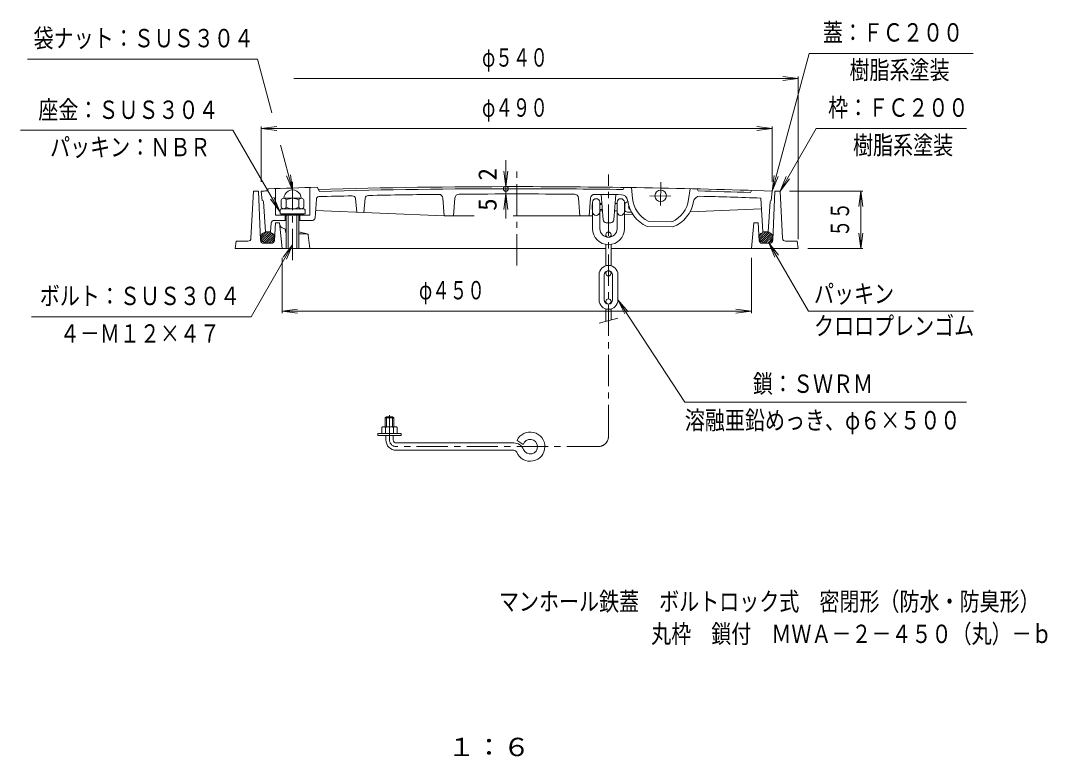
# Model space of a CAD drawing. Units: millimetres, scale not verified. Extents: x -589 to 461, y -3427 to 845.
# Drawn here: x -534 to 451, y -801 to -95 of the extents above; entities that cross this region are included whole.
import ezdxf
from ezdxf.enums import TextEntityAlignment as Align

# ---------------------------------------------------------------- set-up
doc = ezdxf.new("R2010")
doc.units = ezdxf.units.MM
doc.header["$LTSCALE"] = 6
doc.header["$PDMODE"] = 32
doc.header["$PDSIZE"] = 4.8
doc.linetypes.add('CHAIN1', pattern=[8, 5, -1, 1, -1])
doc.linetypes.add('CHAIN2', pattern=[12, 9, -1, 1, -1])
for name, color, linetype, lineweight in [('0-0_通り芯', 3, 'Continuous', 18), ('0-1_躯体', 2, 'Continuous', 18), ('0-2_仕上', 3, 'Continuous', 18), ('0-3_建具', 4, 'Continuous', 18), ('0-4_その他', 7, 'Continuous', 18), ('0-5_寸法', 7, 'Continuous', 18), ('0-6_ハッチ', 6, 'Continuous', 18)]:
    doc.layers.add(name, color=color, linetype=linetype, lineweight=lineweight)
doc.layers.add('F-4_F-4ﾚｲﾔ', color=2, linetype='Continuous')
doc.layers.add('F-5_F-5ﾚｲﾔ', color=6, linetype='Continuous')
doc.styles.add('ＭＳ ゴシック', font='')
doc.styles.get('ＭＳ ゴシック').set_extended_font_data('MS Gothic')

msp = doc.modelspace()

# ---------------------------------------------------------------- linework, layer by layer
at = {"layer": '0-0_通り芯', "linetype": 'CHAIN1'}
for p, q in [((-57.712, -330.141), (-57.712, -237.164)), ((-272.712, -324.991), (-272.712, -250.066))]:
    msp.add_line(p, q, dxfattribs=at)
at = {"layer": '0-0_通り芯'}
for p, q in [((-256.212, -281.871), (-256.212, -255.396)), ((-249.212, -255.201), (-246.938, -259.141)), ((45.441, -255.342), (44.401, -257.327)), ((52.44, -255.449), (53.401, -265.914)), ((80.105, -272.729), (80.546, -250.365)), ((-302.713, -258.871), (-301.712, -267.871)), ((-296.212, -256.645), (-297.391, -258.686)), ((-289.212, -281.871), (-289.212, -256.41)), ((-204.212, -279.453), (-202.957, -265.756)), ((-128.44, -265.692), (-127.212, -282.582)), ((-118.212, -282.582), (-116.978, -265.512)), ((2.788, -282.582), (1.554, -265.512)), ((13.016, -265.692), (11.788, -282.582)), ((90.066, -263.637), (69.889, -263.239)), ((108.429, -256.554), (107.057, -266.971)), ((116.388, -258.748), (115.427, -256.723)), ((167.288, -258.199), (166.288, -260.168)), ((176.288, -265.498), (178.288, -297.871)), ((187.289, -258.871), (186.288, -267.871)), ((-301.648, -267.871), (-301.712, -267.871)), ((-300.65, -268.804), (-298.712, -297.871)), ((-251.057, -284.536), (-249.862, -266.49)), ((-212.449, -266.08), (-211.212, -279.168)), ((185.226, -268.804), (183.288, -297.871)), ((186.223, -267.871), (186.288, -267.871)), ((-289.212, -281.871), (-278.712, -281.871)), ((-279.712, -286.871), (-279.712, -281.871)), ((-278.712, -281.871), (-278.712, -313.871)), ((-276.962, -281.871), (-276.962, -313.871)), ((-268.462, -281.871), (-268.462, -313.871)), ((-266.712, -281.871), (-256.212, -281.871)), ((-266.712, -281.871), (-266.712, -313.871)), ((-265.712, -286.871), (-265.712, -281.871)), ((-250.596, -277.568), (-127.212, -282.582)), ((-127.212, -282.582), (-98.618, -282.582)), ((-61.281, -282.582), (11.788, -282.582)), ((15.012, -282.451), (11.788, -282.582)), ((53.461, -280.888), (45.512, -281.211)), ((176.929, -275.871), (108.442, -278.654)), ((-293.206, -289.686), (-293.712, -297.871)), ((-278.712, -286.871), (-290.212, -286.871)), ((-253.552, -286.871), (-266.712, -286.871)), ((92.104, -293.182), (67.309, -292.694)), ((91.15, -288.163), (68.46, -287.715)), ((-298.712, -297.871), (-293.712, -297.871)), ((183.288, -297.871), (178.288, -297.871))]:
    msp.add_line(p, q, dxfattribs=at)
at = {"layer": '0-0_通り芯', "color": 2}
for p in [(-310.472, -263.871), (-305.212, -258.871)]:
    msp.add_line(p, (-310.212, -258.871), dxfattribs=at)
at = {"layer": '0-0_通り芯', "color": 7}
msp.add_line((-283.212, -275.771), (-262.211, -275.771), dxfattribs=at)
at = {"layer": '0-0_通り芯'}
msp.add_circle((80.288, -263.444), 5.5, dxfattribs=at)
for centre, radius, start, end in [((-57.712, -7254.582), 7002, 91.5672, 91.95197), ((-57.712, -7254.582), 7000, 90, 91.55833), ((-57.712, -7254.582), 7000, 87.99423, 90), ((-57.712, -7254.582), 7000, 91.96217, 92.00577), ((-247.368, -266.656), 2.5, 91.55933, 176.21153), ((-57.712, -7254.582), 6993, 91.29294, 91.55466), ((-57.712, -7254.582), 6998, 90, 91.54947), ((-215.436, -266.362), 3, 5.3996, 91.27962), ((-199.969, -266.03), 3, 91.16545, 174.76382), ((-57.712, -7254.582), 6993, 90.61255, 91.16614), ((-132.429, -265.982), 4, 4.15686, 90.62524), ((-112.989, -265.801), 4, 90.44287, 175.86552), ((-57.712, -7254.582), 6993, 90, 90.45316), ((-57.712, -7254.582), 6998, 89.16393, 90), ((-57.712, -7254.582), 6993, 89.54684, 90), ((-2.436, -265.801), 4, 4.13448, 89.55713), ((17.005, -265.982), 4, 89.37476, 175.84314), ((-57.712, -7254.582), 6993, 89.17738, 89.38745), ((42.6, -268.303), 6, 7.34624, 89.18161), ((117.755, -269.786), 6, 88.56093, 170.39212), ((-57.712, -7254.582), 6998, 88.1657, 88.57442), ((-57.712, -7254.582), 6993, 88.08241, 88.56096), ((-301.648, -268.871), 1, 3.81364, 90), ((80.288, -263.444), 32, 187.34615, 246.07216), ((80.288, -263.444), 27, 185.24681, 244.01979), ((80.288, -263.444), 27, 293.72066, 352.49307), ((80.288, -263.444), 32, 291.66861, 350.3922), ((186.223, -268.871), 1, 90, 176.18636), ((-253.552, -284.371), 2.5, 270, 356.21147), ((-290.212, -289.871), 3, 90, 176.46478)]:
    msp.add_arc(centre, radius, start, end, dxfattribs=at)
at = {"layer": '0-1_躯体'}
for p, q in [((-312.564, -304.027), (-310.213, -258.871)), ((-305.212, -258.871), (-310.213, -258.871)), ((-303.327, -305.991), (-305.212, -258.871)), ((187.903, -305.991), (189.788, -258.871)), ((189.788, -258.871), (194.789, -258.871)), ((197.14, -304.027), (194.789, -258.871)), ((-290.066, -306.025), (-289.212, -289.371)), ((-285.212, -289.371), (-289.212, -289.371)), ((-285.119, -290.279), (-285.212, -289.371)), ((-278.712, -295.211), (-281.228, -294.653)), ((169.788, -289.371), (167.288, -313.871)), ((169.788, -289.371), (173.788, -289.371)), ((174.642, -306.025), (173.788, -289.371)), ((-303.419, -303.688), (-297.675, -297.945)), ((-302.973, -305.364), (-295.56, -297.95)), ((-302.644, -300.791), (-300.987, -299.134)), ((-302.119, -306.63), (-293.861, -298.373)), ((-300.979, -307.612), (-292.451, -299.084)), ((-299.582, -308.337), (-291.298, -300.052)), ((-297.904, -308.78), (-290.426, -301.302)), ((-295.83, -308.827), (-289.953, -302.95)), ((-279.804, -295.796), (-278.712, -299.871)), ((-258.764, -299.637), (-266.712, -297.874)), ((-259.06, -299.871), (-266.712, -299.871)), ((-257.597, -300.942), (-256.212, -313.871)), ((174.603, -304.301), (181.034, -297.87)), ((174.691, -302.092), (178.393, -298.39)), ((175.21, -305.816), (182.974, -298.051)), ((176.197, -306.95), (184.569, -298.578)), ((177.389, -307.879), (185.895, -299.374)), ((178.873, -308.516), (186.961, -300.428)), ((180.661, -308.849), (187.723, -301.788)), ((182.934, -308.698), (187.998, -303.634)), ((-326.712, -306.871), (-327.712, -313.871)), ((-55.212, -313.871), (-327.712, -313.871)), ((-326.712, -306.871), (-315.56, -306.871)), ((-293.062, -308.871), (-300.329, -308.871)), ((-292.686, -307.804), (-290.544, -305.662)), ((-55.212, -313.871), (27.762, -313.871)), ((32.762, -313.871), (212.288, -313.871)), ((177.638, -308.871), (184.906, -308.871)), ((211.288, -306.871), (200.136, -306.871)), ((211.288, -306.871), (212.288, -313.871))]:
    msp.add_line(p, q, dxfattribs=at)
at = {"layer": '0-1_躯体', "linetype": 'CHAIN2'}
msp.add_line((-282.712, -313.871), (-285.212, -289.371), dxfattribs=at)
at = {"layer": '0-1_躯体'}
for centre, radius, start, end in [((-280.145, -289.772), 5, 185.82629, 257.48927), ((-281.253, -296.184), 1.5, 15.00046, 77.48996), ((-315.56, -303.871), 3, 270, 357.02007), ((-259.06, -301.371), 1.5, 6.1163, 90), ((-259.089, -301.102), 1.5, 6.1163, 77.49026), ((200.136, -303.871), 3, 182.97993, 270), ((-300.329, -305.871), 3, 182.29021, 270), ((-293.062, -305.871), 3, 270, 357.06404), ((177.638, -305.871), 3, 182.93596, 270), ((184.906, -305.871), 3, 270, 357.70979)]:
    msp.add_arc(centre, radius, start, end, dxfattribs=at)
for centre in [(-296.681, -303.371), (181.257, -303.371)]:
    msp.add_ellipse(centre, major_axis=(-6.751, 0), ratio=0.8147, dxfattribs=at)
at = {"layer": '0-2_仕上'}
for p, q in [((25.053, -286.331), (23.22, -262.05)), ((35.471, -286.331), (37.29, -262.228)), ((32.48, -289.105), (28.044, -289.105))]:
    msp.add_line(p, q, dxfattribs=at)
for centre, start, end in [((28.044, -286.105), 184.31636, 270), ((32.48, -286.105), 270, 355.68369)]:
    msp.add_arc(centre, 3, start, end, dxfattribs=at)
at = {"layer": '0-3_建具', "linetype": 'CHAIN1'}
for p, q in [((30.262, -493.692), (30.262, -243.007)), ((-179.738, -497.192), (-179.738, -473.647)), ((20.262, -503.692), (-173.238, -503.692))]:
    msp.add_line(p, q, dxfattribs=at)
at = {"layer": '0-3_建具', "color": 2}
for p, q in [((-264.211, -265.771), (-281.211, -265.771)), ((-283.662, -267.185), (-283.662, -274.357)), ((-278.711, -267.185), (-278.711, -274.357)), ((-266.711, -267.185), (-266.711, -274.357)), ((-261.761, -267.185), (-261.761, -274.357))]:
    msp.add_line(p, q, dxfattribs=at)
at = {"layer": '0-3_建具'}
for p, q in [((14.512, -271.605), (15.012, -271.105)), ((14.512, -271.605), (14.512, -276.605)), ((14.512, -271.605), (15.012, -271.605)), ((15.012, -269.605), (15.012, -294.855)), ((22.012, -269.605), (22.012, -294.855)), ((22.012, -270.605), (23.866, -270.605)), ((22.012, -271.605), (23.941, -271.605)), ((36.658, -270.605), (38.512, -270.605)), ((38.512, -269.605), (38.512, -294.855)), ((45.512, -269.605), (45.512, -294.855)), ((45.512, -270.605), (45.941, -270.605)), ((45.941, -270.605), (45.941, -277.605)), ((-284.712, -277.271), (-284.712, -280.571)), ((-284.712, -280.571), (-260.712, -280.571)), ((-262.211, -275.771), (-283.212, -275.771)), ((-260.712, -277.271), (-260.712, -280.571)), ((14.512, -276.605), (15.012, -277.105)), ((14.512, -276.605), (15.012, -276.605)), ((22.012, -276.605), (24.319, -276.605)), ((22.012, -277.605), (24.394, -277.605)), ((36.13, -277.605), (38.512, -277.605)), ((45.512, -277.605), (45.941, -277.605)), ((49.512, -279.105), (52.382, -279.105)), ((27.762, -300.605), (27.762, -302.717)), ((32.762, -300.605), (32.762, -302.717)), ((27.762, -309.899), (27.762, -330.459)), ((32.762, -309.899), (32.762, -330.459)), ((21.262, -339.105), (21.262, -363.105)), ((26.262, -339.105), (26.262, -363.105)), ((27.762, -337.605), (27.762, -335.983)), ((32.762, -337.605), (32.762, -335.983)), ((34.262, -339.105), (34.262, -363.105)), ((39.262, -339.105), (39.262, -363.105)), ((27.762, -364.605), (27.762, -366.227)), ((27.762, -383.775), (27.762, -371.751)), ((32.762, -364.605), (32.762, -366.227)), ((32.762, -382.435), (32.762, -371.751)), ((21.262, -385.516), (39.262, -380.693)), ((-182.738, -475.192), (-183.738, -476.192)), ((-175.738, -476.192), (-183.738, -476.192)), ((-183.738, -476.192), (-183.738, -484.692)), ((-176.738, -475.192), (-182.738, -475.192)), ((-182.738, -475.192), (-182.738, -484.692)), ((-175.738, -476.192), (-176.738, -475.192)), ((-176.738, -475.192), (-176.738, -484.692)), ((-175.738, -476.192), (-175.738, -484.692)), ((-187.238, -485.413), (-187.238, -491.192)), ((-185.362, -484.692), (-174.114, -484.692)), ((-183.485, -485.413), (-183.485, -491.192)), ((-175.991, -485.413), (-175.991, -491.192)), ((-172.238, -485.413), (-172.238, -491.192)), ((-168.488, -493.192), (-168.488, -491.192)), ((-190.988, -493.192), (-168.488, -493.192)), ((-183.238, -497.192), (-183.238, -493.192)), ((-176.238, -497.192), (-176.238, -493.192)), ((-173.238, -500.192), (-60.446, -500.192)), ((-51.466, -501.761), (-57.427, -497.776)), ((-173.238, -507.192), (-60.446, -507.192))]:
    msp.add_line(p, q, dxfattribs=at)
msp.add_lwpolyline([(-190.988, -493.192), (-190.988, -491.192), (-168.488, -491.192)], dxfattribs=at)
for centre in [(30.262, -300.605), (30.262, -337.605), (30.262, -364.605)]:
    msp.add_circle(centre, 2.5, dxfattribs=at)
at = {"layer": '0-3_建具', "color": 2}
for centre, radius, start, end in [((-281.186, -268.643), 2.873, 30.49951, 149.50049), ((-272.711, -279.203), 13.433, 63.46959, 116.53041), ((-264.236, -268.643), 2.873, 30.49951, 149.50049), ((-281.187, -272.899), 2.873, 210.49951, 329.50049), ((-272.712, -262.338), 13.433, 243.46959, 296.53041), ((-264.237, -272.899), 2.873, 210.49951, 329.50049)]:
    msp.add_arc(centre, radius, start, end, dxfattribs=at)
at = {"layer": '0-3_建具'}
for centre, radius, start, end in [((18.512, -269.605), 3.5, 0, 180), ((42.012, -269.605), 3.5, 0, 180), ((49.512, -274.105), 5, 90, 135.57204), ((52.012, -274.105), 2.5, 154.44537, 246.87256), ((-283.212, -277.271), 1.5, 90, 180), ((-262.211, -277.271), 1.5, 0, 90), ((18.512, -278.605), 3.5, 180, 0), ((42.012, -278.605), 3.5, 180, 0), ((49.512, -274.105), 5, 224.42796, 270), ((30.262, -294.855), 15.25, 180, 0), ((30.262, -294.855), 8.25, 180, 0), ((30.262, -339.105), 9, 0, 180), ((30.262, -339.105), 4, 0, 180), ((30.262, -363.105), 9, 180, 0), ((30.262, -363.105), 4, 180, 0), ((-185.362, -487.492), 2.8, 47.92557, 132.07463), ((-179.738, -494.781), 10.089, 68.19786, 111.80214), ((-174.114, -487.492), 2.8, 47.92572, 132.07428), ((-44.738, -503.692), 14, 202.47946, 155.00504), ((-173.238, -497.192), 10, 180, 270), ((-173.238, -497.192), 3, 180, 270), ((-60.446, -510.192), 10, 22.47954, 90), ((-44.738, -503.692), 7, 202.47919, 163.98383), ((-60.446, -510.192), 3, 22.48038, 90)]:
    msp.add_arc(centre, radius, start, end, dxfattribs=at)
at = {"layer": '0-3_建具', "linetype": 'CHAIN1'}
for centre, radius, start, end in [((-173.238, -497.192), 6.5, 180, 270), ((20.262, -493.692), 10, 270, 0)]:
    msp.add_arc(centre, radius, start, end, dxfattribs=at)
at = {"layer": '0-3_建具', "color": 2}
msp.add_ellipse((-272.711, -265.771), major_axis=(8.25, 0), ratio=0.9696, start_param=6.2831853, end_param=9.424778, dxfattribs=at)
at = {"layer": '0-4_その他'}
for p, q in [((-271.576, -150.871), (212.288, -150.871)), ((212.288, -150.871), (197.416, -148.913)), ((212.288, -150.871), (197.416, -152.829)), ((212.288, -304.871), (212.288, -149.071)), ((-302.713, -198.871), (-287.841, -196.913)), ((187.288, -198.871), (172.416, -196.913)), ((-302.713, -249.871), (-302.713, -197.071)), ((-302.713, -198.871), (187.288, -198.871)), ((-302.713, -198.871), (-287.841, -200.829)), ((187.288, -198.871), (172.416, -200.829)), ((187.288, -249.871), (187.288, -197.071)), ((-68.171, -254.59), (-70.129, -239.718)), ((-68.171, -254.59), (-66.213, -239.718)), ((-68.171, -261.59), (-70.129, -276.462)), ((-68.171, -261.59), (-66.213, -276.462)), ((203.788, -258.871), (274.088, -258.871)), ((272.288, -258.871), (270.33, -273.742)), ((272.288, -313.871), (272.288, -258.871)), ((272.288, -258.871), (274.246, -273.742)), ((272.288, -313.871), (270.33, -298.999)), ((272.288, -313.871), (274.246, -298.999)), ((221.288, -313.871), (274.088, -313.871)), ((-282.712, -322.871), (-282.712, -375.671)), ((167.288, -322.871), (167.288, -375.671)), ((39.262, -363.105), (49.069, -374.455)), ((39.262, -363.105), (45.797, -376.607)), ((-282.712, -373.871), (-267.84, -371.913)), ((-282.712, -373.871), (167.288, -373.871)), ((-282.712, -373.871), (-267.84, -375.829)), ((167.288, -373.871), (152.416, -371.913)), ((167.288, -373.871), (152.416, -375.829))]:
    msp.add_line(p, q, dxfattribs=at)
msp.add_lwpolyline([(-68.171, -285.208), (-68.171, -256.59), (-68.171, -229.086)], dxfattribs=at)
msp.add_point((-68.171, -256.59), dxfattribs=at)
at = {"layer": '0-5_寸法'}
for p, q in [((187.289, -258.871), (222.658, -126.871)), ((222.658, -126.871), (379.882, -126.871)), ((-306.397, -132.356), (-526.971, -132.356)), ((-292.599, -183.85), (-306.397, -132.356)), ((-329.821, -200.423), (-533.56, -200.423)), ((-284.78, -278.437), (-329.821, -200.423)), ((194.788, -258.871), (229.429, -198.871)), ((229.429, -198.871), (373.666, -198.871)), ((-284.057, -215.728), (-284.302, -214.815)), ((-272.712, -258.07), (-284.057, -215.728)), ((-272.712, -258.07), (-278.452, -244.212)), ((-272.712, -258.07), (-274.67, -243.198)), ((187.289, -258.871), (189.247, -243.999)), ((187.289, -258.871), (193.029, -245.012)), ((194.788, -258.871), (200.528, -245.012)), ((194.788, -258.871), (203.919, -246.97)), ((-284.78, -278.437), (-290.52, -264.578)), ((-284.78, -278.437), (-293.911, -266.536)), ((-272.712, -310.356), (-281.844, -322.256)), ((-272.712, -310.356), (-278.452, -324.214)), ((184.054, -308.29), (193.186, -320.19)), ((184.054, -308.29), (189.794, -322.148)), ((184.054, -308.29), (221.917, -373.871)), ((39.262, -363.105), (103.621, -460.983)), ((221.917, -373.871), (380.292, -373.871)), ((373.641, -460.982), (103.621, -460.983))]:
    msp.add_line(p, q, dxfattribs=at)
msp.add_lwpolyline([(-272.712, -310.356), (-312.549, -379.356), (-523.057, -379.356)], dxfattribs=at)
at = {"layer": '0-6_ハッチ'}
msp.add_line((-283.262, -280.871), (-262.162, -280.871), dxfattribs=at)
for points in [[(-283.262, -280.571), (-283.262, -280.871), (-282.212, -281.871), (-263.212, -281.871)], [(-262.162, -280.571), (-262.162, -280.871), (-263.212, -281.871)]]:
    msp.add_lwpolyline(points, dxfattribs=at)

# ---------------------------------------------------------------- texts
at = {"layer": '0-4_その他', "color": 3, "style": 'ＭＳ ゴシック', "width": 0.7}
for s, p in [('φ５４０', (-91.012, -144.871)), ('φ４９０', (-91.012, -192.871)), ('φ４５０', (-151.482, -367.871))]:
    msp.add_text(s, height=17.6, dxfattribs=at).set_placement(p, align=Align.BOTTOM_LEFT)
at = {"layer": '0-4_その他', "color": 2, "style": 'ＭＳ ゴシック'}
for s, p in [('2', (-71.771, -248.68)), ('5', (-71.771, -277.777))]:
    msp.add_text(s, height=17.6, rotation=90, dxfattribs=at).set_placement(p, align=Align.BOTTOM_LEFT)
at = {"layer": '0-4_その他', "color": 3, "style": 'ＭＳ ゴシック', "width": 0.7}
msp.add_text('５５', height=17.6, rotation=90, dxfattribs=at).set_placement((266.288, -302.871), align=Align.BOTTOM_LEFT)
at = {"layer": '0-5_寸法', "color": 6, "style": 'ＭＳ ゴシック', "width": 0.8}
for s, p in [('蓋：ＦＣ２００', (235.829, -120.871)), ('袋ナット：ＳＵＳ３０４', (-521.015, -126.356)), ('樹脂系塗装', (261.375, -156.871)), ('座金：ＳＵＳ３０４', (-516.505, -194.962)), ('枠：ＦＣ２００', (240.936, -192.871)), ('パッキン：ＮＢＲ', (-505.249, -230.776)), ('樹脂系塗装', (264.76, -228.871)), ('ボルト：ＳＵＳ３０４', (-515.114, -373.356)), ('パッキン', (227.329, -371.319)), ('クロロプレンゴム', (227.329, -402.138)), ('４－Ｍ１２×４７', (-495.914, -409.356)), ('鎖：ＳＷＲＭ', (168.763, -457.483)), ('溶融亜鉛めっき、φ６×５００', (103.485, -492.483))]:
    msp.add_text(s, height=17.6, dxfattribs=at).set_placement(p, align=Align.BOTTOM_LEFT)
at = {"layer": 'F-4_F-4ﾚｲﾔ', "style": 'ＭＳ ゴシック', "width": 1.1}
msp.add_text('１：６', height=17.6, dxfattribs=at).set_placement((-123.973, -805.571), align=Align.BOTTOM_LEFT)
at = {"layer": 'F-5_F-5ﾚｲﾔ', "style": 'ＭＳ ゴシック', "width": 0.8}
for s, p in [('マンホール鉄蓋\u3000ボルトロック式\u3000密閉形（防水・防臭形）', (-74.804, -666.177)), ('丸枠\u3000鎖付\u3000ＭＷＡ－２－４５０（丸）－ｂ', (71.208, -697.178))]:
    msp.add_text(s, height=17.6, dxfattribs=at).set_placement(p, align=Align.BOTTOM_LEFT)

doc.saveas('drawing.dxf')
